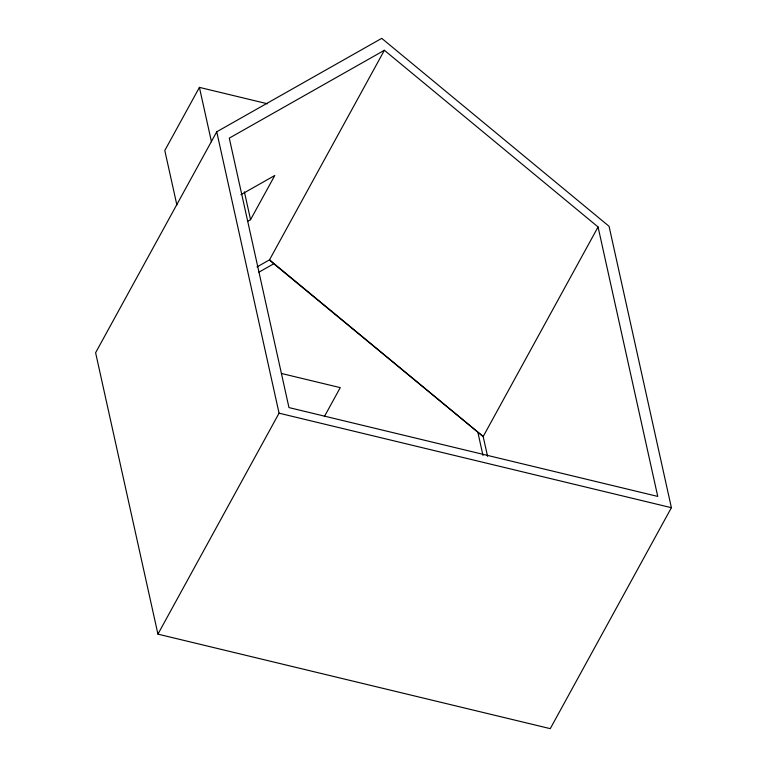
<?xml version="1.0" encoding="UTF-8"?>
<svg xmlns="http://www.w3.org/2000/svg" width="767" height="767" viewBox="0 0 767 767"><rect width="100%" height="100%" fill="white"/><g stroke="black" fill="none" stroke-linecap="round" stroke-linejoin="round"><path stroke-width="1.15" d="M267.482 103.775L199.41 87.38L164.8 150.505L176.87 204.962M216.735 131.79L95.607 352.743L157.935 634.136L550.265 728.65L671.393 507.696L609.065 226.303L381.736 38.35L216.735 131.79L279.063 413.183L157.935 634.136M247.482 221.423L250.56 219.678L274.787 175.49L240.915 194.674M384.382 50.286L229.285 138.127L288.967 407.584L657.75 496.422L598.068 226.965L384.382 50.286L269.495 259.86L257.003 266.935M324.364 416.606L340.251 387.632L281.403 373.462M598.068 226.965L483.181 436.538L487.572 456.365M258.92 272.18L273.752 263.781L483.181 436.538L269.495 259.86L273.598 263.637M279.063 413.183L671.393 507.696M477.927 432.598L482.999 455.493M244.395 191.865L250.56 219.678M199.41 87.38L211.481 141.828"/></g></svg>
